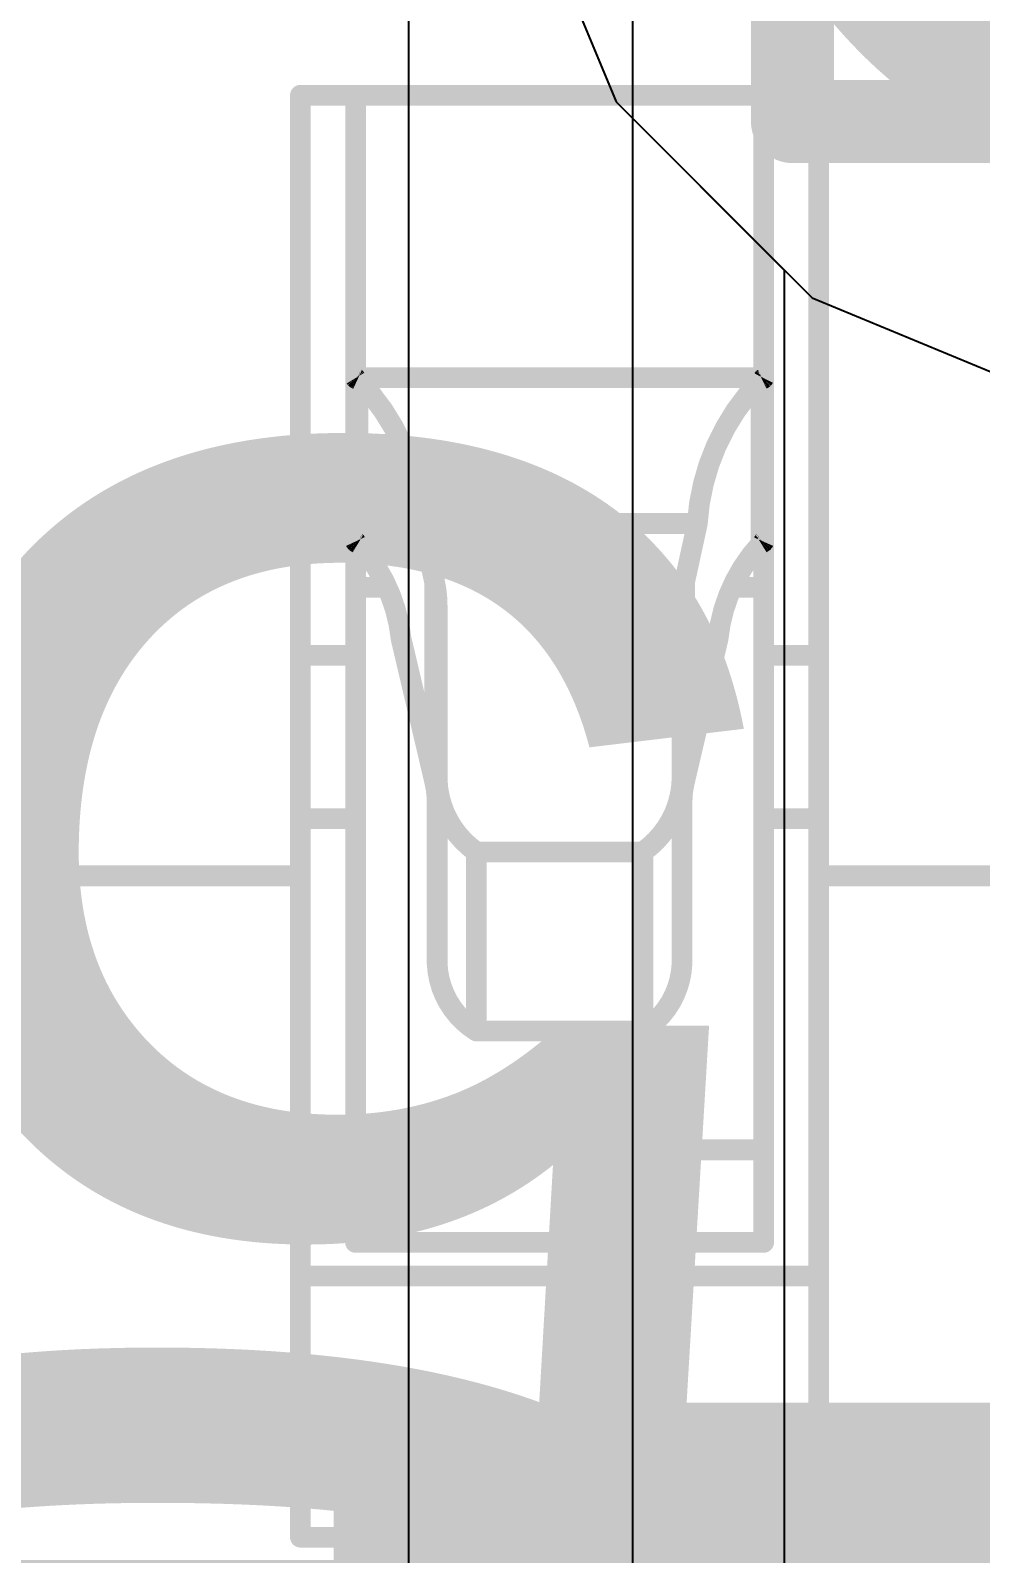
# Model space of a CAD drawing. Header units: inches. Extents: x -11 to 5433, y -4 to 5447.
# Drawn here: x 7.621 to 8.203, y 26.505 to 27.438 of the extents above; entities that cross this region are included whole.
import ezdxf

# ---------------------------------------------------------------- set-up
doc = ezdxf.new("R2010")
doc.units = ezdxf.units.IN
for name, color, linetype in [('Bottom Layer', 5, 'Continuous'), ('Bottom Overlay', 54, 'Continuous'), ('Drill Drawing', 1, 'Continuous'), ('Ground', 16, 'Continuous'), ('Mechanical 4', 56, 'Continuous'), ('Power', 76, 'Continuous'), ('Top Layer', 1, 'Continuous'), ('Top Overlay', 2, 'Continuous'), ('Top Solder', 216, 'Continuous')]:
    doc.layers.add(name, color=color, linetype=linetype)
doc.styles.add('Arial', font='', dxfattribs={"height": 0.2})
doc.styles.get('Arial').set_extended_font_data('Arial')

# ---------------------------------------------------------------- blocks, each defined once
blk = doc.blocks.new('QTH_030_01_L_D_A_K_TR_157')
at = {"layer": 'Top Solder'}
blk.add_hatch(color=216, dxfattribs=at).paths.add_polyline_path([(6.99590041, 3.91260076), (7.504101069999999, 3.91260076), (7.504101069999999, 2.25940112), (6.99590041, 2.25940112)])
at = {"layer": 'Top Overlay', "style": 'Arial'}
blk.add_text('59', height=0.7619999999999999, dxfattribs=at).set_placement((7.21018624, 1.6764))

msp = doc.modelspace()

# ---------------------------------------------------------------- hatches: boundary and pattern name
at = {"layer": 'Bottom Layer'}
h = msp.add_hatch(color=5, dxfattribs=at)
edge = h.paths.add_edge_path()
edge.add_arc((8.34153272, 27.63581722), 0.2999994, 0, 360)
at = {"layer": 'Ground'}
h = msp.add_hatch(color=16, dxfattribs=at)
edge = h.paths.add_edge_path()
edge.add_arc((8.34153272, 27.63581722), 0.2999994, 0, 360)
at = {"layer": 'Power'}
h = msp.add_hatch(color=76, dxfattribs=at)
edge = h.paths.add_edge_path()
edge.add_arc((8.34153272, 27.63581722), 0.2999994, 0, 360)
at = {"layer": 'Top Layer'}
h = msp.add_hatch(color=1, dxfattribs=at)
edge = h.paths.add_edge_path()
edge.add_arc((8.34153272, 27.63581722), 0.2999994, 0, 360)

# ---------------------------------------------------------------- linework, layer by layer
at = {"layer": 'Bottom Layer'}
for p, q in [((7.914533319999999, 27.55088216), (7.97954208, 27.39394318)), ((7.97954208, 27.39394318), (8.08255686, 27.2909284)), ((8.08255686, 27.2909284), (8.08255686, 25.0288806))]:
    msp.add_line(p, q, dxfattribs=at)
at = {"layer": 'Drill Drawing'}
for points in [[(8.087532719999999, 27.38181722, 0.0508, 0.0508, 0), (8.087532719999999, 27.88981722, 0.0508, 0.0508, 0)], [(8.087532719999999, 27.38181722, 0.0508, 0.0508, 0), (8.59553272, 27.38181722, 0.0508, 0.0508, 0)]]:
    msp.add_lwpolyline(points, format="xyseb", dxfattribs=at)
msp.add_lwpolyline([(8.07483272, 27.38181722, 0.0254, 0.0254, 1), (8.10023272, 27.38181722, 0.0254, 0.0254, 1)], format="xyseb", close=True, dxfattribs=at)
msp.add_lwpolyline([(8.07483272, 27.38181722, 0.0254, 0.0254, 1), (8.10023272, 27.38181722, 0.0254, 0.0254, 1)], format="xyseb", close=True, dxfattribs=at)
at = {"layer": 'Ground'}
for p, q in [((7.914533319999999, 27.55088216), (7.97954208, 27.39394318)), ((7.97954208, 27.39394318), (8.09965868, 27.27382658)), ((8.09965868, 27.27382658), (8.256597659999999, 27.20881782))]:
    msp.add_line(p, q, dxfattribs=at)
at = {"layer": 'Mechanical 4'}
for points in [[(7.7861541, 27.39794622, 0.0127, 0.0127, 0), (8.103654099999998, 27.39794622, 0.0127, 0.0127, 0)], [(7.7861541, 26.5149457, 0.0127, 0.0127, 0), (7.7861541, 27.39794622, 0.0127, 0.0127, 0)], [(7.819905619999999, 26.69548128, 0.0127, 0.0127, 0), (7.819905619999999, 27.39794622, 0.0127, 0.0127, 0)], [(8.06990512, 26.69548128, 0.0127, 0.0127, 0), (8.06990512, 27.39794622, 0.0127, 0.0127, 0)], [(8.103654099999998, 26.5149457, 0.0127, 0.0127, 0), (8.103654099999998, 27.39794622, 0.0127, 0.0127, 0)], [(7.819999599999999, 27.224609, 0.0127, 0.0127, -0.03260548546178867), (7.81990308, 27.22474616, 0.0127, 0.0127, 0)], [(7.819905619999999, 27.22494682, 0.0127, 0.0127, 0), (8.06990512, 27.22494682, 0.0127, 0.0127, 0)], [(7.820070719999999, 27.22453788, 0.0127, 0.0127, -0.02828759404631405), (7.820002139999999, 27.224609, 0.0127, 0.0127, 0)], [(7.820164699999999, 27.22445914, 0.0127, 0.0127, -0.02675080196228641), (7.820070719999999, 27.22453788, 0.0127, 0.0127, 0)], [(7.820289159999999, 27.22437278, 0.0127, 0.0127, -0.02199381118663772), (7.820164699999999, 27.22445914, 0.0127, 0.0127, 0)], [(7.8204568, 27.22427626, 0.0127, 0.0127, -0.0166869277082997), (7.820289159999999, 27.22437278, 0.0127, 0.0127, 0)], [(7.82066, 27.22416958, 0.0127, 0.0127, -0.00937556206054501), (7.820454259999999, 27.22427626, 0.0127, 0.0127, 0)], [(7.82089876, 27.22405528, 0.0127, 0.0127, -0.005205298912361289), (7.82066, 27.22416704, 0.0127, 0.0127, 0)], [(7.82089876, 27.22405528, 0.0127, 0.0127, 0), (7.8211553, 27.2239359, 0.0127, 0.0127, 0)], [(7.8211553, 27.2239359, 0.0127, 0.0127, 0), (7.821424539999999, 27.22381652, 0.0127, 0.0127, 0)], [(7.821424539999999, 27.12343572, 0.0127, 0.0127, 0), (7.821424539999999, 27.22381652, 0.0127, 0.0127, 0)], [(7.821424539999999, 27.22381652, 0.0127, 0.0127, -0.1798941776662689), (7.86053292, 27.13571154, 0.0127, 0.0127, 0)], [(8.029277819999999, 27.13571154, 0.0127, 0.0127, -0.1798941776662689), (8.0683862, 27.22381652, 0.0127, 0.0127, 0)], [(8.0683862, 27.22381652, 0.0127, 0.0127, 0), (8.06889674, 27.22405274, 0.0127, 0.0127, 0)], [(8.0683862, 27.12343572, 0.0127, 0.0127, 0), (8.0683862, 27.22381652, 0.0127, 0.0127, 0)], [(8.06889674, 27.22405274, 0.0127, 0.0127, 0), (8.06913296, 27.2241645, 0.0127, 0.0127, 0)], [(8.069343779999999, 27.22427118, 0.0127, 0.0127, -0.007070259471959145), (8.06913296, 27.2241645, 0.0127, 0.0127, 0)], [(8.06951904, 27.22437024, 0.0127, 0.0127, -0.01220881844466979), (8.06934124, 27.22427118, 0.0127, 0.0127, 0)], [(8.06966128, 27.22446168, 0.0127, 0.0127, -0.02261983005825597), (8.06952158, 27.22437024, 0.0127, 0.0127, 0)], [(8.0697578, 27.22454042, 0.0127, 0.0127, -0.03188108960852541), (8.06965874, 27.22446168, 0.0127, 0.0127, 0)], [(8.06982384, 27.22461408, 0.0127, 0.0127, -0.03744577976396687), (8.0697578, 27.22454042, 0.0127, 0.0127, 0)], [(8.069869559999999, 27.22468012, 0.0127, 0.0127, -0.03268866409379464), (8.06982384, 27.22461154, 0.0127, 0.0127, 0)], [(8.069902579999999, 27.22474616, 0.0127, 0.0127, -0.01323434493248862), (8.069867019999998, 27.22468012, 0.0127, 0.0127, 0)], [(7.86053292, 27.13571154, 0.0127, 0.0127, 0), (8.029277819999999, 27.13571154, 0.0127, 0.0127, 0)], [(7.86053292, 27.13571154, 0.0127, 0.0127, 0), (7.8683866, 27.0996156, 0.0127, 0.0127, 0)], [(8.021424139999999, 27.0996156, 0.0127, 0.0127, 0), (8.029277819999999, 27.13571154, 0.0127, 0.0127, 0)], [(7.820002139999999, 27.1244949, 0.0127, 0.0127, -0.02859692928575488), (7.81990308, 27.12467778, 0.0127, 0.0127, 0)], [(7.820164699999999, 27.12429678, 0.0127, 0.0127, -0.05432141872525913), (7.820004679999999, 27.12449744, 0.0127, 0.0127, 0)], [(7.820289159999999, 27.1241774, 0.0127, 0.0127, -0.02338615119348913), (7.820164699999999, 27.12429424, 0.0127, 0.0127, 0)], [(7.820454259999999, 27.12405294, 0.0127, 0.0127, -0.01856230598624412), (7.820289159999999, 27.12417994, 0.0127, 0.0127, 0)], [(7.82066, 27.12390816, 0.0127, 0.0127, -0.01073692507215244), (7.820454259999999, 27.1240504, 0.0127, 0.0127, 0)], [(7.82089876, 27.12375576, 0.0127, 0.0127, -0.006054831015456138), (7.82066254, 27.12390816, 0.0127, 0.0127, 0)], [(7.82089876, 27.1237583, 0.0127, 0.0127, 0), (7.8211553, 27.12359828, 0.0127, 0.0127, 0)], [(7.8211553, 27.12359828, 0.0127, 0.0127, 0), (7.821424539999999, 27.12343572, 0.0127, 0.0127, 0)], [(7.821424539999999, 27.12343826, 0.0127, 0.0127, -0.1625908253546253), (7.847865939999999, 27.0649446, 0.0127, 0.0127, 0)], [(8.0419448, 27.0649446, 0.0127, 0.0127, -0.1625908253546254), (8.0683862, 27.12343826, 0.0127, 0.0127, 0)], [(8.0683862, 27.12343572, 0.0127, 0.0127, 0), (8.06889674, 27.12375322, 0.0127, 0.0127, 0)], [(8.06913296, 27.12390308, 0.0127, 0.0127, -0.004820614362577558), (8.06889674, 27.12375322, 0.0127, 0.0127, 0)], [(8.06934124, 27.12404532, 0.0127, 0.0127, -0.00811995888395728), (8.069130419999999, 27.12390308, 0.0127, 0.0127, 0)], [(8.06951904, 27.12418248, 0.0127, 0.0127, -0.01372913840197285), (8.06934124, 27.12404786, 0.0127, 0.0127, 0)], [(8.06965874, 27.12429932, 0.0127, 0.0127, -0.02446216598835171), (8.06952158, 27.12417994, 0.0127, 0.0127, 0)], [(8.0697578, 27.124406, 0.0127, 0.0127, -0.03231853515261756), (8.06965874, 27.12429932, 0.0127, 0.0127, 0)], [(8.06982384, 27.12450252, 0.0127, 0.0127, -0.03504147998553073), (8.0697578, 27.124406, 0.0127, 0.0127, 0)], [(8.069869559999999, 27.12459142, 0.0127, 0.0127, -0.02840446134313082), (8.06982384, 27.12450252, 0.0127, 0.0127, 0)], [(8.06990512, 27.12467524, 0.0127, 0.0127, -0.01102179306007043), (8.069869559999999, 27.12458888, 0.0127, 0.0127, 0)], [(7.8683866, 26.9776575, 0.0127, 0.0127, 0), (7.8683866, 27.0996156, 0.0127, 0.0127, 0)], [(7.8683866, 27.0996156, 0.0127, 0.0127, -0.05365795323520316), (7.869905520000001, 27.085544, 0.0127, 0.0127, 0)], [(8.019905219999998, 27.085544, 0.0127, 0.0127, -0.05365795323432804), (8.021424139999999, 27.0996156, 0.0127, 0.0127, 0)], [(8.021424139999999, 26.9776575, 0.0127, 0.0127, 0), (8.021424139999999, 27.0996156, 0.0127, 0.0127, 0)], [(7.819905619999999, 27.09661078, 0.0127, 0.0127, 0), (7.838567, 27.09661078, 0.0127, 0.0127, 0)], [(8.051243739999999, 27.09661078, 0.0127, 0.0127, 0), (8.06990512, 27.09661078, 0.0127, 0.0127, 0)], [(7.869905520000001, 26.86619468, 0.0127, 0.0127, 0), (7.869905520000001, 27.085544, 0.0127, 0.0127, 0)], [(8.019905219999998, 26.86619468, 0.0127, 0.0127, 0), (8.019905219999998, 27.085544, 0.0127, 0.0127, 0)], [(7.8478634, 27.06494714, 0.0127, 0.0127, 0), (7.8683866, 26.9776575, 0.0127, 0.0127, 0)], [(8.021424139999999, 26.9776575, 0.0127, 0.0127, 0), (8.0419448, 27.06494714, 0.0127, 0.0127, 0)], [(7.7861541, 27.05494462, 0.0127, 0.0127, 0), (7.819905619999999, 27.05494462, 0.0127, 0.0127, 0)], [(8.06990512, 27.05494462, 0.0127, 0.0127, 0), (8.103654099999998, 27.05494462, 0.0127, 0.0127, 0)], [(7.8683866, 26.9776575, 0.0127, 0.0127, -0.05786387190107989), (7.869905520000001, 26.96463492, 0.0127, 0.0127, 0)], [(7.893913599999999, 26.93460704, 0.0127, 0.0127, -0.2374801051860469), (7.869905520000001, 26.97917896, 0.0127, 0.0127, 0)], [(8.019905219999998, 26.97917896, 0.0127, 0.0127, -0.2374801051851252), (7.995897139999999, 26.93460704, 0.0127, 0.0127, 0)], [(8.019905219999998, 26.96463492, 0.0127, 0.0127, -0.05786387190151768), (8.021424139999999, 26.9776575, 0.0127, 0.0127, 0)], [(7.7861541, 26.95494482, 0.0127, 0.0127, 0), (7.819905619999999, 26.95494482, 0.0127, 0.0127, 0)], [(8.06990512, 26.95494482, 0.0127, 0.0127, 0), (8.103654099999998, 26.95494482, 0.0127, 0.0127, 0)], [(7.89391614, 26.93460704, 0.0127, 0.0127, 0), (7.9958946, 26.93460704, 0.0127, 0.0127, 0)], [(7.89391614, 26.82494508, 0.0127, 0.0127, 0), (7.89391614, 26.93460704, 0.0127, 0.0127, 0)], [(7.9958946, 26.82494508, 0.0127, 0.0127, 0), (7.9958946, 26.93460704, 0.0127, 0.0127, 0)], [(7.4686541, 26.91994615999999, 0.0127, 0.0127, 0), (7.7861541, 26.91994615999999, 0.0127, 0.0127, 0)], [(8.103654099999998, 26.91994615999999, 0.0127, 0.0127, 0), (8.421154099999999, 26.91994615999999, 0.0127, 0.0127, 0)], [(7.893913599999999, 26.82494762, 0.0127, 0.0127, -0.2473774779348601), (7.869905520000001, 26.86619722, 0.0127, 0.0127, 0)], [(8.019905219999998, 26.86619722, 0.0127, 0.0127, -0.2473774779348602), (7.995897139999999, 26.82494762, 0.0127, 0.0127, 0)], [(7.89391614, 26.82494508, 0.0127, 0.0127, 0), (7.9958946, 26.82494508, 0.0127, 0.0127, 0)], [(7.819905619999999, 26.75215376, 0.0127, 0.0127, 0), (8.06990512, 26.75215376, 0.0127, 0.0127, 0)], [(7.819905619999999, 26.69548128, 0.0127, 0.0127, 0), (8.06990512, 26.69548128, 0.0127, 0.0127, 0)], [(7.7861541, 26.67494538, 0.0127, 0.0127, 0), (8.103654099999998, 26.67494538, 0.0127, 0.0127, 0)], [(7.7861541, 26.5149457, 0.0127, 0.0127, 0), (8.103654099999998, 26.5149457, 0.0127, 0.0127, 0)]]:
    msp.add_lwpolyline(points, format="xyseb", dxfattribs=at)
for points in [[(7.782979099999999, 27.39794622, 0.00635, 0.00635, 1), (7.7893291, 27.39794622, 0.00635, 0.00635, 1)], [(7.782979099999999, 27.39794622, 0.00635, 0.00635, 1), (7.7893291, 27.39794622, 0.00635, 0.00635, 1)], [(7.81673062, 27.39794622, 0.00635, 0.00635, 1), (7.82308062, 27.39794622, 0.00635, 0.00635, 1)], [(8.066730119999999, 27.39794622, 0.00635, 0.00635, 1), (8.07308012, 27.39794622, 0.00635, 0.00635, 1)], [(8.1004791, 27.39794622, 0.00635, 0.00635, 1), (8.1068291, 27.39794622, 0.00635, 0.00635, 1)], [(8.1004791, 27.39794622, 0.00635, 0.00635, 1), (8.1068291, 27.39794622, 0.00635, 0.00635, 1)], [(7.81672808, 27.22474616, 0.00635, 0.00635, 1), (7.82307808, 27.22474616, 0.00635, 0.00635, 1)], [(7.81673062, 27.22494682, 0.00635, 0.00635, 1), (7.82308062, 27.22494682, 0.00635, 0.00635, 1)], [(7.816824599999999, 27.224609, 0.00635, 0.00635, 1), (7.8231746, 27.224609, 0.00635, 0.00635, 1)], [(7.816827139999999, 27.224609, 0.00635, 0.00635, 1), (7.82317714, 27.224609, 0.00635, 0.00635, 1)], [(7.81689572, 27.22453788, 0.00635, 0.00635, 1), (7.823245719999999, 27.22453788, 0.00635, 0.00635, 1)], [(7.81689572, 27.22453788, 0.00635, 0.00635, 1), (7.823245719999999, 27.22453788, 0.00635, 0.00635, 1)], [(7.8169897, 27.22445914, 0.00635, 0.00635, 1), (7.823339699999999, 27.22445914, 0.00635, 0.00635, 1)], [(7.8169897, 27.22445914, 0.00635, 0.00635, 1), (7.823339699999999, 27.22445914, 0.00635, 0.00635, 1)], [(7.817114159999999, 27.22437278, 0.00635, 0.00635, 1), (7.82346416, 27.22437278, 0.00635, 0.00635, 1)], [(7.817114159999999, 27.22437278, 0.00635, 0.00635, 1), (7.82346416, 27.22437278, 0.00635, 0.00635, 1)], [(7.817279259999999, 27.22427626, 0.00635, 0.00635, 1), (7.823629259999999, 27.22427626, 0.00635, 0.00635, 1)], [(7.8172818, 27.22427626, 0.00635, 0.00635, 1), (7.823631799999999, 27.22427626, 0.00635, 0.00635, 1)], [(7.817485, 27.22416958, 0.00635, 0.00635, 1), (7.823834999999999, 27.22416958, 0.00635, 0.00635, 1)], [(7.817485, 27.22416704, 0.00635, 0.00635, 1), (7.823834999999999, 27.22416704, 0.00635, 0.00635, 1)], [(7.81772376, 27.22405528, 0.00635, 0.00635, 1), (7.824073759999999, 27.22405528, 0.00635, 0.00635, 1)], [(7.81772376, 27.22405528, 0.00635, 0.00635, 1), (7.824073759999999, 27.22405528, 0.00635, 0.00635, 1)], [(7.8179803, 27.2239359, 0.00635, 0.00635, 1), (7.8243303, 27.2239359, 0.00635, 0.00635, 1)], [(7.8179803, 27.2239359, 0.00635, 0.00635, 1), (7.8243303, 27.2239359, 0.00635, 0.00635, 1)], [(7.818249539999999, 27.22381652, 0.00635, 0.00635, 1), (7.82459954, 27.22381652, 0.00635, 0.00635, 1)], [(7.818249539999999, 27.22381652, 0.00635, 0.00635, 1), (7.82459954, 27.22381652, 0.00635, 0.00635, 1)], [(7.818249539999999, 27.22381652, 0.00635, 0.00635, 1), (7.82459954, 27.22381652, 0.00635, 0.00635, 1)], [(8.065211199999998, 27.22381652, 0.00635, 0.00635, 1), (8.0715612, 27.22381652, 0.00635, 0.00635, 1)], [(8.065211199999998, 27.22381652, 0.00635, 0.00635, 1), (8.0715612, 27.22381652, 0.00635, 0.00635, 1)], [(8.065211199999998, 27.22381652, 0.00635, 0.00635, 1), (8.0715612, 27.22381652, 0.00635, 0.00635, 1)], [(8.065721739999999, 27.22405274, 0.00635, 0.00635, 1), (8.072071739999998, 27.22405274, 0.00635, 0.00635, 1)], [(8.065721739999999, 27.22405274, 0.00635, 0.00635, 1), (8.072071739999998, 27.22405274, 0.00635, 0.00635, 1)], [(8.065957959999999, 27.2241645, 0.00635, 0.00635, 1), (8.07230796, 27.2241645, 0.00635, 0.00635, 1)], [(8.065957959999999, 27.2241645, 0.00635, 0.00635, 1), (8.07230796, 27.2241645, 0.00635, 0.00635, 1)], [(8.06616624, 27.22427118, 0.00635, 0.00635, 1), (8.072516239999999, 27.22427118, 0.00635, 0.00635, 1)], [(8.06616878, 27.22427118, 0.00635, 0.00635, 1), (8.07251878, 27.22427118, 0.00635, 0.00635, 1)], [(8.066344039999999, 27.22437024, 0.00635, 0.00635, 1), (8.07269404, 27.22437024, 0.00635, 0.00635, 1)], [(8.06634658, 27.22437024, 0.00635, 0.00635, 1), (8.07269658, 27.22437024, 0.00635, 0.00635, 1)], [(8.066483739999999, 27.22446168, 0.00635, 0.00635, 1), (8.07283374, 27.22446168, 0.00635, 0.00635, 1)], [(8.06648628, 27.22446168, 0.00635, 0.00635, 1), (8.072836279999999, 27.22446168, 0.00635, 0.00635, 1)], [(8.066582799999999, 27.22454042, 0.00635, 0.00635, 1), (8.0729328, 27.22454042, 0.00635, 0.00635, 1)], [(8.066582799999999, 27.22454042, 0.00635, 0.00635, 1), (8.0729328, 27.22454042, 0.00635, 0.00635, 1)], [(8.06664884, 27.22461408, 0.00635, 0.00635, 1), (8.07299884, 27.22461408, 0.00635, 0.00635, 1)], [(8.06664884, 27.22461154, 0.00635, 0.00635, 1), (8.07299884, 27.22461154, 0.00635, 0.00635, 1)], [(8.06669202, 27.22468012, 0.00635, 0.00635, 1), (8.07304202, 27.22468012, 0.00635, 0.00635, 1)], [(8.06669456, 27.22468012, 0.00635, 0.00635, 1), (8.07304456, 27.22468012, 0.00635, 0.00635, 1)], [(8.066727579999998, 27.22474616, 0.00635, 0.00635, 1), (8.07307758, 27.22474616, 0.00635, 0.00635, 1)], [(8.066730119999999, 27.22494682, 0.00635, 0.00635, 1), (8.07308012, 27.22494682, 0.00635, 0.00635, 1)], [(7.857357919999999, 27.13571154, 0.00635, 0.00635, 1), (7.86370792, 27.13571154, 0.00635, 0.00635, 1)], [(7.857357919999999, 27.13571154, 0.00635, 0.00635, 1), (7.86370792, 27.13571154, 0.00635, 0.00635, 1)], [(7.857357919999999, 27.13571154, 0.00635, 0.00635, 1), (7.86370792, 27.13571154, 0.00635, 0.00635, 1)], [(8.02610282, 27.13571154, 0.00635, 0.00635, 1), (8.03245282, 27.13571154, 0.00635, 0.00635, 1)], [(8.02610282, 27.13571154, 0.00635, 0.00635, 1), (8.03245282, 27.13571154, 0.00635, 0.00635, 1)], [(8.02610282, 27.13571154, 0.00635, 0.00635, 1), (8.03245282, 27.13571154, 0.00635, 0.00635, 1)], [(7.81672808, 27.12467778, 0.00635, 0.00635, 1), (7.82307808, 27.12467778, 0.00635, 0.00635, 1)], [(7.816827139999999, 27.1244949, 0.00635, 0.00635, 1), (7.82317714, 27.1244949, 0.00635, 0.00635, 1)], [(7.81682968, 27.12449744, 0.00635, 0.00635, 1), (7.823179679999999, 27.12449744, 0.00635, 0.00635, 1)], [(7.8169897, 27.12429678, 0.00635, 0.00635, 1), (7.823339699999999, 27.12429678, 0.00635, 0.00635, 1)], [(7.8169897, 27.12429424, 0.00635, 0.00635, 1), (7.823339699999999, 27.12429424, 0.00635, 0.00635, 1)], [(7.817114159999999, 27.12417994, 0.00635, 0.00635, 1), (7.82346416, 27.12417994, 0.00635, 0.00635, 1)], [(7.817114159999999, 27.1241774, 0.00635, 0.00635, 1), (7.82346416, 27.1241774, 0.00635, 0.00635, 1)], [(7.817279259999999, 27.12405294, 0.00635, 0.00635, 1), (7.823629259999999, 27.12405294, 0.00635, 0.00635, 1)], [(7.817279259999999, 27.1240504, 0.00635, 0.00635, 1), (7.823629259999999, 27.1240504, 0.00635, 0.00635, 1)], [(7.817485, 27.12390816, 0.00635, 0.00635, 1), (7.823834999999999, 27.12390816, 0.00635, 0.00635, 1)], [(7.81748754, 27.12390816, 0.00635, 0.00635, 1), (7.82383754, 27.12390816, 0.00635, 0.00635, 1)], [(7.81772376, 27.1237583, 0.00635, 0.00635, 1), (7.824073759999999, 27.1237583, 0.00635, 0.00635, 1)], [(7.81772376, 27.12375576, 0.00635, 0.00635, 1), (7.824073759999999, 27.12375576, 0.00635, 0.00635, 1)], [(7.8179803, 27.12359828, 0.00635, 0.00635, 1), (7.8243303, 27.12359828, 0.00635, 0.00635, 1)], [(7.8179803, 27.12359828, 0.00635, 0.00635, 1), (7.8243303, 27.12359828, 0.00635, 0.00635, 1)], [(7.818249539999999, 27.12343826, 0.00635, 0.00635, 1), (7.82459954, 27.12343826, 0.00635, 0.00635, 1)], [(7.818249539999999, 27.12343572, 0.00635, 0.00635, 1), (7.82459954, 27.12343572, 0.00635, 0.00635, 1)], [(7.818249539999999, 27.12343572, 0.00635, 0.00635, 1), (7.82459954, 27.12343572, 0.00635, 0.00635, 1)], [(8.065211199999998, 27.12343826, 0.00635, 0.00635, 1), (8.0715612, 27.12343826, 0.00635, 0.00635, 1)], [(8.065211199999998, 27.12343572, 0.00635, 0.00635, 1), (8.0715612, 27.12343572, 0.00635, 0.00635, 1)], [(8.065211199999998, 27.12343572, 0.00635, 0.00635, 1), (8.0715612, 27.12343572, 0.00635, 0.00635, 1)], [(8.065721739999999, 27.12375322, 0.00635, 0.00635, 1), (8.072071739999998, 27.12375322, 0.00635, 0.00635, 1)], [(8.065721739999999, 27.12375322, 0.00635, 0.00635, 1), (8.072071739999998, 27.12375322, 0.00635, 0.00635, 1)], [(8.06595542, 27.12390308, 0.00635, 0.00635, 1), (8.07230542, 27.12390308, 0.00635, 0.00635, 1)], [(8.065957959999999, 27.12390308, 0.00635, 0.00635, 1), (8.07230796, 27.12390308, 0.00635, 0.00635, 1)], [(8.06616624, 27.12404786, 0.00635, 0.00635, 1), (8.072516239999999, 27.12404786, 0.00635, 0.00635, 1)], [(8.06616624, 27.12404532, 0.00635, 0.00635, 1), (8.072516239999999, 27.12404532, 0.00635, 0.00635, 1)], [(8.066344039999999, 27.12418248, 0.00635, 0.00635, 1), (8.07269404, 27.12418248, 0.00635, 0.00635, 1)], [(8.06634658, 27.12417994, 0.00635, 0.00635, 1), (8.07269658, 27.12417994, 0.00635, 0.00635, 1)], [(8.066483739999999, 27.12429932, 0.00635, 0.00635, 1), (8.07283374, 27.12429932, 0.00635, 0.00635, 1)], [(8.066483739999999, 27.12429932, 0.00635, 0.00635, 1), (8.07283374, 27.12429932, 0.00635, 0.00635, 1)], [(8.066582799999999, 27.124406, 0.00635, 0.00635, 1), (8.0729328, 27.124406, 0.00635, 0.00635, 1)], [(8.066582799999999, 27.124406, 0.00635, 0.00635, 1), (8.0729328, 27.124406, 0.00635, 0.00635, 1)], [(8.06664884, 27.12450252, 0.00635, 0.00635, 1), (8.07299884, 27.12450252, 0.00635, 0.00635, 1)], [(8.06664884, 27.12450252, 0.00635, 0.00635, 1), (8.07299884, 27.12450252, 0.00635, 0.00635, 1)], [(8.06669456, 27.12459142, 0.00635, 0.00635, 1), (8.07304456, 27.12459142, 0.00635, 0.00635, 1)], [(8.06669456, 27.12458888, 0.00635, 0.00635, 1), (8.07304456, 27.12458888, 0.00635, 0.00635, 1)], [(8.066730119999999, 27.12467524, 0.00635, 0.00635, 1), (8.07308012, 27.12467524, 0.00635, 0.00635, 1)], [(7.865211599999999, 27.0996156, 0.00635, 0.00635, 1), (7.8715616, 27.0996156, 0.00635, 0.00635, 1)], [(7.865211599999999, 27.0996156, 0.00635, 0.00635, 1), (7.8715616, 27.0996156, 0.00635, 0.00635, 1)], [(7.865211599999999, 27.0996156, 0.00635, 0.00635, 1), (7.8715616, 27.0996156, 0.00635, 0.00635, 1)], [(8.01824914, 27.0996156, 0.00635, 0.00635, 1), (8.02459914, 27.0996156, 0.00635, 0.00635, 1)], [(8.01824914, 27.0996156, 0.00635, 0.00635, 1), (8.02459914, 27.0996156, 0.00635, 0.00635, 1)], [(8.01824914, 27.0996156, 0.00635, 0.00635, 1), (8.02459914, 27.0996156, 0.00635, 0.00635, 1)], [(7.81673062, 27.09661078, 0.00635, 0.00635, 1), (7.82308062, 27.09661078, 0.00635, 0.00635, 1)], [(7.835391999999999, 27.09661078, 0.00635, 0.00635, 1), (7.841742, 27.09661078, 0.00635, 0.00635, 1)], [(8.04806874, 27.09661078, 0.00635, 0.00635, 1), (8.054418740000001, 27.09661078, 0.00635, 0.00635, 1)], [(8.066730119999999, 27.09661078, 0.00635, 0.00635, 1), (8.07308012, 27.09661078, 0.00635, 0.00635, 1)], [(7.866730519999999, 27.085544, 0.00635, 0.00635, 1), (7.87308052, 27.085544, 0.00635, 0.00635, 1)], [(7.866730519999999, 27.085544, 0.00635, 0.00635, 1), (7.87308052, 27.085544, 0.00635, 0.00635, 1)], [(8.01673022, 27.085544, 0.00635, 0.00635, 1), (8.02308022, 27.085544, 0.00635, 0.00635, 1)], [(8.01673022, 27.085544, 0.00635, 0.00635, 1), (8.02308022, 27.085544, 0.00635, 0.00635, 1)], [(7.8446884, 27.06494714, 0.00635, 0.00635, 1), (7.851038399999999, 27.06494714, 0.00635, 0.00635, 1)], [(7.84469094, 27.0649446, 0.00635, 0.00635, 1), (7.851040939999999, 27.0649446, 0.00635, 0.00635, 1)], [(8.0387698, 27.06494714, 0.00635, 0.00635, 1), (8.0451198, 27.06494714, 0.00635, 0.00635, 1)], [(8.0387698, 27.0649446, 0.00635, 0.00635, 1), (8.0451198, 27.0649446, 0.00635, 0.00635, 1)], [(7.782979099999999, 27.05494462, 0.00635, 0.00635, 1), (7.7893291, 27.05494462, 0.00635, 0.00635, 1)], [(7.81673062, 27.05494462, 0.00635, 0.00635, 1), (7.82308062, 27.05494462, 0.00635, 0.00635, 1)], [(8.066730119999999, 27.05494462, 0.00635, 0.00635, 1), (8.07308012, 27.05494462, 0.00635, 0.00635, 1)], [(8.1004791, 27.05494462, 0.00635, 0.00635, 1), (8.1068291, 27.05494462, 0.00635, 0.00635, 1)], [(7.865211599999999, 26.9776575, 0.00635, 0.00635, 1), (7.8715616, 26.9776575, 0.00635, 0.00635, 1)], [(7.865211599999999, 26.9776575, 0.00635, 0.00635, 1), (7.8715616, 26.9776575, 0.00635, 0.00635, 1)], [(7.865211599999999, 26.9776575, 0.00635, 0.00635, 1), (7.8715616, 26.9776575, 0.00635, 0.00635, 1)], [(7.866730519999999, 26.97917896, 0.00635, 0.00635, 1), (7.87308052, 26.97917896, 0.00635, 0.00635, 1)], [(8.01673022, 26.97917896, 0.00635, 0.00635, 1), (8.02308022, 26.97917896, 0.00635, 0.00635, 1)], [(8.01824914, 26.9776575, 0.00635, 0.00635, 1), (8.02459914, 26.9776575, 0.00635, 0.00635, 1)], [(8.01824914, 26.9776575, 0.00635, 0.00635, 1), (8.02459914, 26.9776575, 0.00635, 0.00635, 1)], [(8.01824914, 26.9776575, 0.00635, 0.00635, 1), (8.02459914, 26.9776575, 0.00635, 0.00635, 1)], [(7.866730519999999, 26.96463492, 0.00635, 0.00635, 1), (7.87308052, 26.96463492, 0.00635, 0.00635, 1)], [(8.01673022, 26.96463492, 0.00635, 0.00635, 1), (8.02308022, 26.96463492, 0.00635, 0.00635, 1)], [(7.782979099999999, 26.95494482, 0.00635, 0.00635, 1), (7.7893291, 26.95494482, 0.00635, 0.00635, 1)], [(7.81673062, 26.95494482, 0.00635, 0.00635, 1), (7.82308062, 26.95494482, 0.00635, 0.00635, 1)], [(8.066730119999999, 26.95494482, 0.00635, 0.00635, 1), (8.07308012, 26.95494482, 0.00635, 0.00635, 1)], [(8.1004791, 26.95494482, 0.00635, 0.00635, 1), (8.1068291, 26.95494482, 0.00635, 0.00635, 1)], [(7.8907386, 26.93460704, 0.00635, 0.00635, 1), (7.897088599999999, 26.93460704, 0.00635, 0.00635, 1)], [(7.89074114, 26.93460704, 0.00635, 0.00635, 1), (7.89709114, 26.93460704, 0.00635, 0.00635, 1)], [(7.89074114, 26.93460704, 0.00635, 0.00635, 1), (7.89709114, 26.93460704, 0.00635, 0.00635, 1)], [(7.9927196, 26.93460704, 0.00635, 0.00635, 1), (7.999069599999999, 26.93460704, 0.00635, 0.00635, 1)], [(7.9927196, 26.93460704, 0.00635, 0.00635, 1), (7.999069599999999, 26.93460704, 0.00635, 0.00635, 1)], [(7.99272214, 26.93460704, 0.00635, 0.00635, 1), (7.999072139999999, 26.93460704, 0.00635, 0.00635, 1)], [(7.782979099999999, 26.91994615999999, 0.00635, 0.00635, 1), (7.7893291, 26.91994615999999, 0.00635, 0.00635, 1)], [(8.1004791, 26.91994615999999, 0.00635, 0.00635, 1), (8.1068291, 26.91994615999999, 0.00635, 0.00635, 1)], [(7.866730519999999, 26.86619722, 0.00635, 0.00635, 1), (7.87308052, 26.86619722, 0.00635, 0.00635, 1)], [(7.866730519999999, 26.86619468, 0.00635, 0.00635, 1), (7.87308052, 26.86619468, 0.00635, 0.00635, 1)], [(8.01673022, 26.86619722, 0.00635, 0.00635, 1), (8.02308022, 26.86619722, 0.00635, 0.00635, 1)], [(8.01673022, 26.86619468, 0.00635, 0.00635, 1), (8.02308022, 26.86619468, 0.00635, 0.00635, 1)], [(7.8907386, 26.82494762, 0.00635, 0.00635, 1), (7.897088599999999, 26.82494762, 0.00635, 0.00635, 1)], [(7.89074114, 26.82494508, 0.00635, 0.00635, 1), (7.89709114, 26.82494508, 0.00635, 0.00635, 1)], [(7.89074114, 26.82494508, 0.00635, 0.00635, 1), (7.89709114, 26.82494508, 0.00635, 0.00635, 1)], [(7.9927196, 26.82494508, 0.00635, 0.00635, 1), (7.999069599999999, 26.82494508, 0.00635, 0.00635, 1)], [(7.9927196, 26.82494508, 0.00635, 0.00635, 1), (7.999069599999999, 26.82494508, 0.00635, 0.00635, 1)], [(7.99272214, 26.82494762, 0.00635, 0.00635, 1), (7.999072139999999, 26.82494762, 0.00635, 0.00635, 1)], [(7.81673062, 26.75215376, 0.00635, 0.00635, 1), (7.82308062, 26.75215376, 0.00635, 0.00635, 1)], [(8.066730119999999, 26.75215376, 0.00635, 0.00635, 1), (8.07308012, 26.75215376, 0.00635, 0.00635, 1)], [(7.81673062, 26.69548128, 0.00635, 0.00635, 1), (7.82308062, 26.69548128, 0.00635, 0.00635, 1)], [(7.81673062, 26.69548128, 0.00635, 0.00635, 1), (7.82308062, 26.69548128, 0.00635, 0.00635, 1)], [(8.066730119999999, 26.69548128, 0.00635, 0.00635, 1), (8.07308012, 26.69548128, 0.00635, 0.00635, 1)], [(8.066730119999999, 26.69548128, 0.00635, 0.00635, 1), (8.07308012, 26.69548128, 0.00635, 0.00635, 1)], [(7.782979099999999, 26.67494538, 0.00635, 0.00635, 1), (7.7893291, 26.67494538, 0.00635, 0.00635, 1)], [(8.1004791, 26.67494538, 0.00635, 0.00635, 1), (8.1068291, 26.67494538, 0.00635, 0.00635, 1)], [(7.782979099999999, 26.5149457, 0.00635, 0.00635, 1), (7.7893291, 26.5149457, 0.00635, 0.00635, 1)], [(7.782979099999999, 26.5149457, 0.00635, 0.00635, 1), (7.7893291, 26.5149457, 0.00635, 0.00635, 1)], [(8.1004791, 26.5149457, 0.00635, 0.00635, 1), (8.1068291, 26.5149457, 0.00635, 0.00635, 1)], [(8.1004791, 26.5149457, 0.00635, 0.00635, 1), (8.1068291, 26.5149457, 0.00635, 0.00635, 1)]]:
    msp.add_lwpolyline(points, format="xyseb", close=True, dxfattribs=at)
at = {"layer": 'Power'}
for p, q in [((7.85230078, 28.0416), (7.85230078, 22.8274499)), ((7.989765579999999, 22.67835444), (7.989765579999999, 28.0416))]:
    msp.add_line(p, q, dxfattribs=at)
at = {"layer": 'Top Layer'}
for p, q in [((7.914533319999999, 27.55088216), (7.97954208, 27.39394318)), ((7.97954208, 27.39394318), (8.09965868, 27.27382658)), ((8.09965868, 27.27382658), (8.256597659999999, 27.20881782))]:
    msp.add_line(p, q, dxfattribs=at)

# ---------------------------------------------------------------- block references
at = {"rotation": 180}
msp.add_blockref('QTH_030_01_L_D_A_K_TR_157', (15.3105993, 28.85674696), dxfattribs=at)

# ---------------------------------------------------------------- texts
at = {"layer": 'Bottom Overlay', "style": 'Arial', "text_generation_flag": 2}
msp.add_text('R60', height=0.7619999999999999, rotation=270, dxfattribs=at).set_placement((7.31679004, 24.72009534))

doc.saveas('drawing.dxf')
